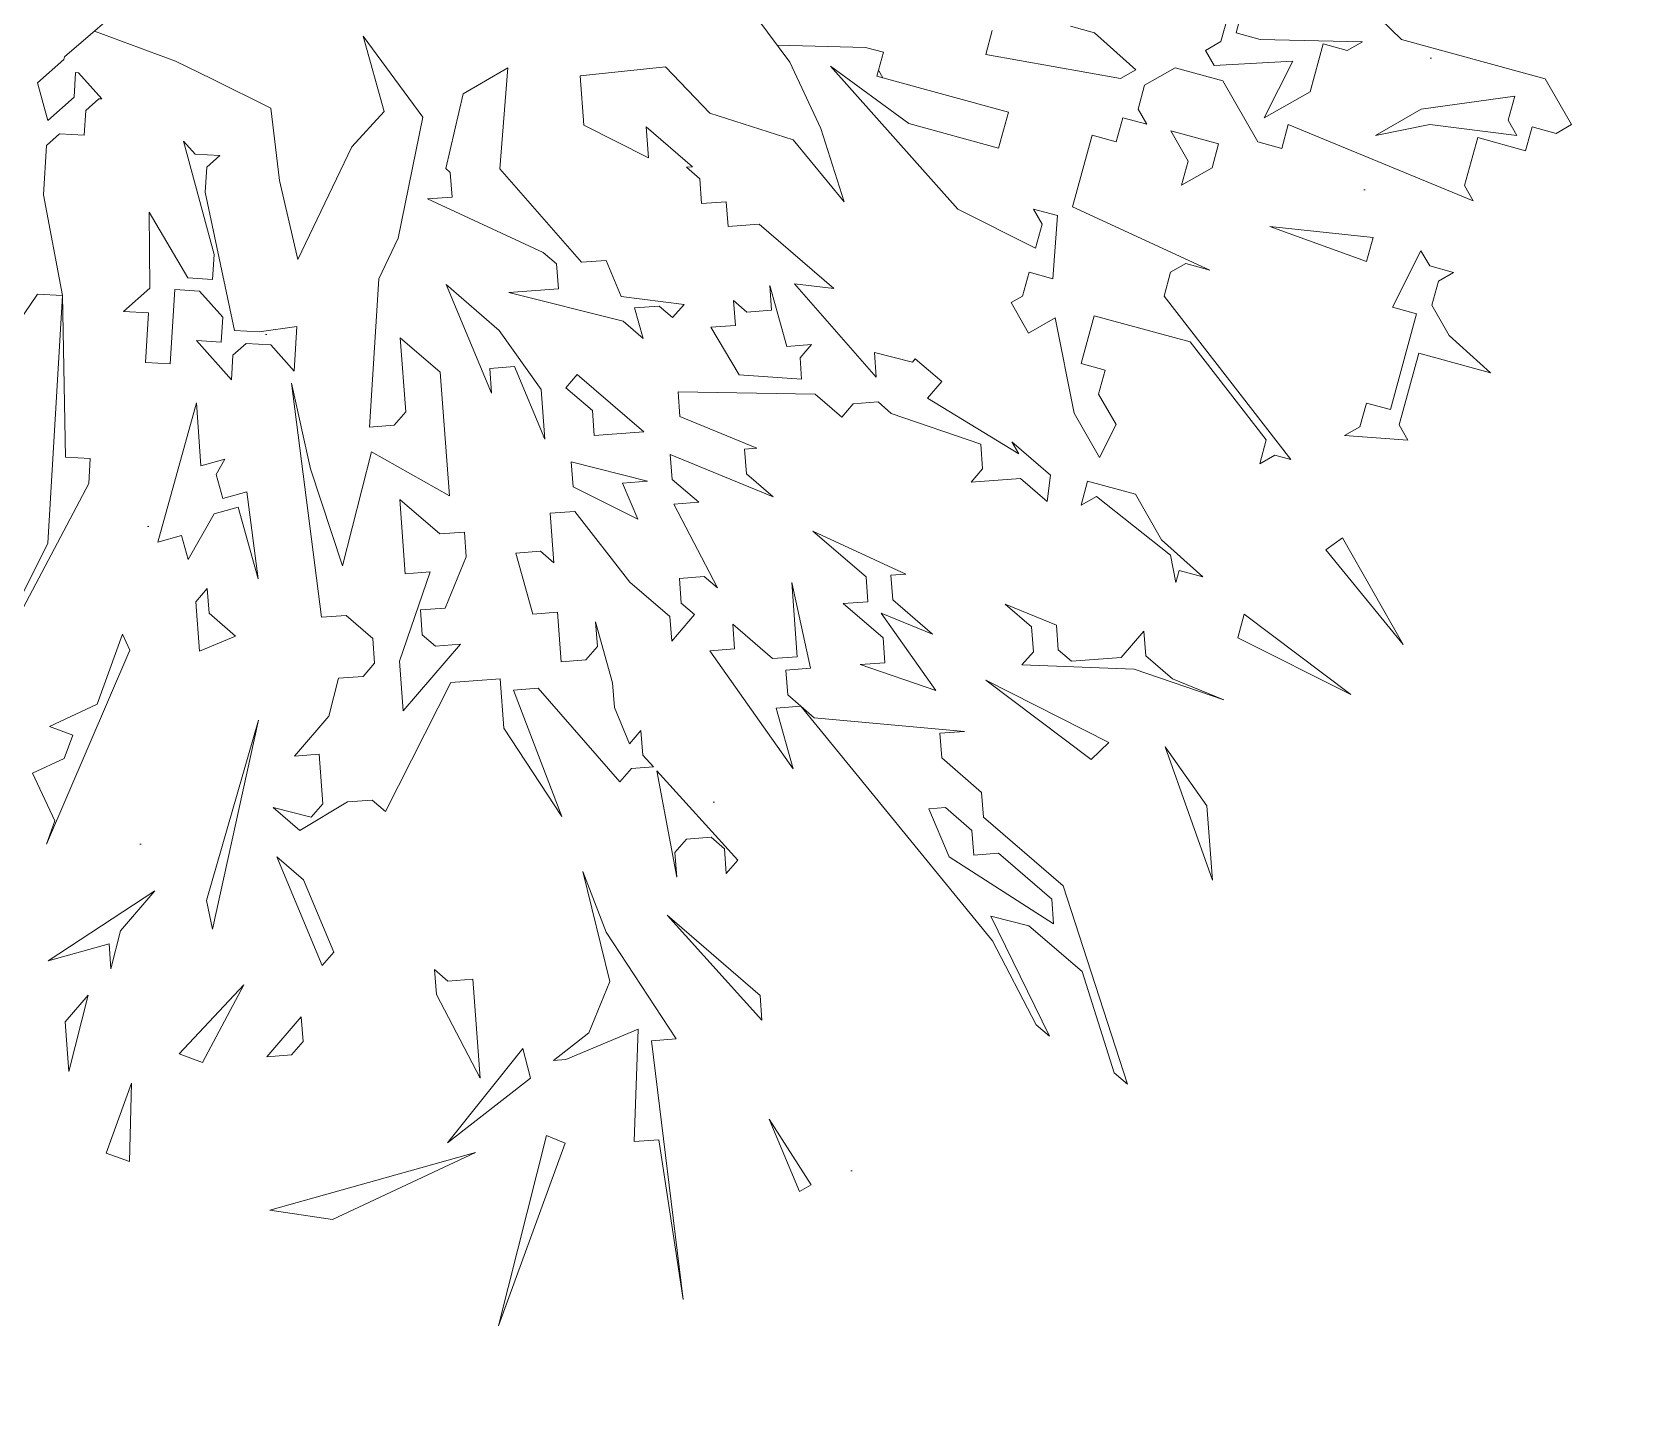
# Model space of a CAD drawing. Header units: millimetres. Extents: x -38151500 to -28914887, y -20564105 to -20349562.
# Drawn here: x -32287183 to -32286426, y -20496614 to -20495969 of the extents above; entities that cross this region are included whole.
import ezdxf

# ---------------------------------------------------------------- set-up
doc = ezdxf.new("R2010")
doc.units = ezdxf.units.MM
doc.header["$MEASUREMENT"] = 0
doc.layers.add('Новый_ГП_озеленение_газон_Ном._пера__74', color=74, linetype='Continuous', lineweight=20)
doc.layers.add('Новый_ГП_озеленение_кустарники_Ном._пера__10', color=75, linetype='Continuous', lineweight=5)

msp = doc.modelspace()

# ---------------------------------------------------------------- hatches: boundary and pattern name
at = {"layer": 'Новый_ГП_озеленение_газон_Ном._пера__74', "linetype": 'Continuous', "lineweight": 20}
h = msp.add_hatch(dxfattribs=at)
h.set_pattern_fill('AR_SAND_0003', color=74, style=0, pattern_type=2)
h.set_pattern_definition([(37.5, (5813926.6, -7295.8), (-24.0004694, 734.119856), [0, -579.12, 0, -647.7, 0, -619.125]), (7.5, (5813926.6, -7295.8), (674.284925, 1075.23765), [0, -312.42, 0, -521.97, 0, -200.025]), (327.5, (5813458, -7295.8), (1186.488555, 2.155777), [0, -190.5, 0, -685.8, 0, -895.35]), (317.5, (5813458, -7295.8), (1145.334679, 334.393985), [0, -95.25, 0, -449.58, 0, -514.35])])
h.paths.add_polyline_path([(-32293694.96, -20504663.52), (-32291903.63, -20505783.03), (-32281275.83, -20488776.26), (-32284827.17, -20486556.57), (-32286924.7, -20489954.85), (-32285213.47, -20491075.66)])

# ---------------------------------------------------------------- linework, layer by layer
at = {"layer": 'Новый_ГП_озеленение_кустарники_Ном._пера__10', "color": 75, "linetype": 'Continuous', "lineweight": 5}
for p, q in [((-32286580.82, -20495930.62), (-32286537.76, -20495972.72)), ((-32287122.13, -20495941.36), (-32287167.8, -20495980.85)), ((-32286615.74, -20495969.58), (-32286612.65, -20495958.29)), ((-32286831.96, -20495975.39), (-32286841.54, -20495962.5)), ((-32286841.54, -20495962.5), (-32286826.08, -20495983.3)), ((-32286682.43, -20495969.52), (-32286693.71, -20495966.43)), ((-32286619.83, -20495962.39), (-32286622.92, -20495973.67)), ((-32287115.49, -20495982.94), (-32287153.75, -20495968.7)), ((-32286998.99, -20496009.33), (-32287027.07, -20495971.11)), ((-32287027.07, -20495971.11), (-32287017.14, -20496006.67)), ((-32286730.65, -20495968.45), (-32286733.74, -20495979.74)), ((-32286662.95, -20495986.98), (-32286682.43, -20495969.52)), ((-32286622.92, -20495973.67), (-32286630.11, -20495977.77)), ((-32286604.45, -20495972.66), (-32286615.74, -20495969.58)), ((-32286556.23, -20495973.73), (-32286604.45, -20495972.66)), ((-32286580.87, -20495997.31), (-32286574.7, -20495974.74)), ((-32286574.7, -20495974.74), (-32286563.41, -20495977.83)), ((-32286563.41, -20495977.83), (-32286556.23, -20495973.73)), ((-32286537.76, -20495972.72), (-32286470.06, -20495991.25)), ((-32287168.12, -20495982.05), (-32287180.48, -20495993.04)), ((-32287167.8, -20495980.85), (-32287168.12, -20495982.05)), ((-32286790.42, -20495976.35), (-32286831.96, -20495975.39)), ((-32286781.96, -20495978.67), (-32286790.42, -20495976.35)), ((-32286784.28, -20495987.13), (-32286781.96, -20495978.67)), ((-32286733.74, -20495979.74), (-32286670.13, -20495991.08)), ((-32286630.11, -20495977.77), (-32286626.01, -20495984.96)), ((-32287163.31, -20495999.91), (-32287162.62, -20495988.23)), ((-32287162.62, -20495988.23), (-32287161.16, -20495988.32)), ((-32287161.16, -20495988.32), (-32287150.17, -20496000.68)), ((-32287098.46, -20495991.17), (-32287115.49, -20495982.94)), ((-32286958.85, -20495986.05), (-32286979.97, -20495998.3)), ((-32286962.7, -20496033.56), (-32286958.85, -20495986.05)), ((-32286884.69, -20495985.57), (-32286924.89, -20495989.71)), ((-32286924.89, -20495989.71), (-32286923.16, -20496013.04)), ((-32286863.67, -20496007.45), (-32286884.69, -20495985.57)), ((-32286826.08, -20495983.3), (-32286811.35, -20496014.6)), ((-32286746.88, -20496052.7), (-32286806.87, -20495985.29)), ((-32286806.87, -20495985.29), (-32286769.93, -20496012.28)), ((-32286785.05, -20495989.95), (-32286784.28, -20495987.13)), ((-32286782.23, -20495990.73), (-32286785.05, -20495989.95)), ((-32286782.23, -20495990.73), (-32286784.28, -20495987.13)), ((-32286784.28, -20495987.13), (-32286782.23, -20495990.73)), ((-32286670.13, -20495991.08), (-32286662.95, -20495986.98)), ((-32286644.48, -20495985.97), (-32286658.85, -20495994.17)), ((-32286621.91, -20495992.14), (-32286644.48, -20495985.97)), ((-32286626.01, -20495984.96), (-32286589.07, -20495982.94)), ((-32286589.07, -20495982.94), (-32286602.43, -20496009.6)), ((-32287180.48, -20495993.04), (-32287175.67, -20496010.9)), ((-32287070.55, -20496005.08), (-32287098.46, -20495991.17)), ((-32286722.99, -20496006.94), (-32286782.23, -20495990.73)), ((-32286658.85, -20495994.17), (-32286661.94, -20496005.45)), ((-32286605.52, -20496020.89), (-32286621.91, -20495992.14)), ((-32286602.43, -20496009.6), (-32286580.87, -20495997.31)), ((-32286470.06, -20495991.25), (-32286457.76, -20496012.8)), ((-32287175.67, -20496010.9), (-32287163.31, -20495999.91)), ((-32287151.63, -20496000.6), (-32287157.81, -20496006.09)), ((-32287150.17, -20496000.68), (-32287151.63, -20496000.6)), ((-32287066.57, -20496039.15), (-32287070.55, -20496005.08)), ((-32286979.97, -20495998.3), (-32286988.12, -20496033.49)), ((-32286661.94, -20496005.45), (-32286657.84, -20496012.63)), ((-32286528.55, -20496005.56), (-32286550.11, -20496017.86)), ((-32286484.43, -20495999.44), (-32286528.55, -20496005.56)), ((-32286487.52, -20496010.73), (-32286484.43, -20495999.44)), ((-32287157.81, -20496006.09), (-32287158.5, -20496017.77)), ((-32287017.14, -20496006.67), (-32287032.37, -20496023.22)), ((-32287010.65, -20496066.25), (-32286998.99, -20496009.33)), ((-32286923.16, -20496013.04), (-32286892.7, -20496028.38)), ((-32286824.4, -20496020.03), (-32286863.67, -20496007.45)), ((-32286769.93, -20496012.28), (-32286727.62, -20496023.86)), ((-32286727.62, -20496023.86), (-32286722.99, -20496006.94)), ((-32286669.12, -20496009.55), (-32286672.21, -20496020.83)), ((-32286657.84, -20496012.63), (-32286669.12, -20496009.55)), ((-32286591.15, -20496012.69), (-32286594.23, -20496023.97)), ((-32286503.96, -20496048.68), (-32286591.15, -20496012.69)), ((-32286550.11, -20496017.86), (-32286524.46, -20496012.75)), ((-32286524.46, -20496012.75), (-32286483.42, -20496017.91)), ((-32286483.42, -20496017.91), (-32286487.52, -20496010.73)), ((-32286457.76, -20496012.8), (-32286464.95, -20496016.9)), ((-32287170.18, -20496017.08), (-32287176.36, -20496022.58)), ((-32287158.5, -20496017.77), (-32287170.18, -20496017.08)), ((-32287097.35, -20496074.1), (-32287111.78, -20496020.52)), ((-32287111.78, -20496020.52), (-32287106.29, -20496026.7)), ((-32286892.7, -20496028.38), (-32286893.78, -20496013.8)), ((-32286893.78, -20496013.8), (-32286871.85, -20496032.7)), ((-32286800.37, -20496049.16), (-32286824.4, -20496020.03)), ((-32286811.35, -20496014.6), (-32286800.37, -20496049.16)), ((-32286683.49, -20496017.74), (-32286692.76, -20496051.59)), ((-32286672.21, -20496020.83), (-32286683.49, -20496017.74)), ((-32286638.36, -20496030.09), (-32286646.56, -20496015.72)), ((-32286646.56, -20496015.72), (-32286623.99, -20496021.9)), ((-32286501.89, -20496018.92), (-32286508.06, -20496041.49)), ((-32286479.32, -20496025.1), (-32286501.89, -20496018.92)), ((-32286476.23, -20496013.81), (-32286479.32, -20496025.1)), ((-32286464.95, -20496016.9), (-32286476.23, -20496013.81)), ((-32287176.36, -20496022.58), (-32287177.73, -20496045.94)), ((-32287106.29, -20496026.7), (-32287094.61, -20496027.38)), ((-32287094.61, -20496027.38), (-32287100.79, -20496032.88)), ((-32287032.37, -20496023.22), (-32287057.89, -20496076.38)), ((-32286623.99, -20496021.9), (-32286627.08, -20496033.18)), ((-32286594.23, -20496023.97), (-32286605.52, -20496020.89)), ((-32287100.79, -20496032.88), (-32287101.48, -20496044.56)), ((-32286988.12, -20496033.49), (-32286986.03, -20496035.29)), ((-32286986.03, -20496035.29), (-32286985.17, -20496046.96)), ((-32286924.24, -20496077.64), (-32286962.7, -20496033.56)), ((-32286871.85, -20496032.7), (-32286874.77, -20496032.92)), ((-32286874.77, -20496032.92), (-32286868.5, -20496038.32)), ((-32286641.45, -20496041.38), (-32286638.36, -20496030.09)), ((-32286627.08, -20496033.18), (-32286641.45, -20496041.38)), ((-32287057.89, -20496076.38), (-32287066.57, -20496039.15)), ((-32286868.5, -20496038.32), (-32286867.64, -20496049.99)), ((-32286508.06, -20496041.49), (-32286503.96, -20496048.68)), ((-32287177.73, -20496045.94), (-32287168.8, -20496093.34)), ((-32287101.48, -20496044.56), (-32287087.73, -20496109.82)), ((-32286985.17, -20496046.96), (-32286996.83, -20496047.82)), ((-32286996.83, -20496047.82), (-32286942.18, -20496073.1)), ((-32286867.64, -20496049.99), (-32286855.97, -20496049.12)), ((-32286855.97, -20496049.12), (-32286855.11, -20496060.79)), ((-32287127.86, -20496054.08), (-32287109.72, -20496085.09)), ((-32287127.58, -20496089.9), (-32287127.86, -20496054.08)), ((-32286710.22, -20496071.07), (-32286746.88, -20496052.7)), ((-32286699.94, -20496055.69), (-32286711.23, -20496052.6)), ((-32286711.23, -20496052.6), (-32286707.13, -20496059.79)), ((-32286702.02, -20496085.45), (-32286699.94, -20496055.69)), ((-32286692.76, -20496051.59), (-32286628.14, -20496081.4)), ((-32286855.11, -20496060.79), (-32286840.52, -20496059.71)), ((-32286840.52, -20496059.71), (-32286805.28, -20496090.1)), ((-32286707.13, -20496059.79), (-32286710.22, -20496071.07)), ((-32286554.26, -20496077.36), (-32286599.79, -20496060.85)), ((-32286599.79, -20496060.85), (-32286551.18, -20496066.08)), ((-32286551.18, -20496066.08), (-32286554.26, -20496077.36)), ((-32287019.71, -20496085.48), (-32287010.65, -20496066.25)), ((-32286942.18, -20496073.1), (-32286935.91, -20496078.5)), ((-32286541.97, -20496098.92), (-32286528.61, -20496072.25)), ((-32286528.61, -20496072.25), (-32286524.51, -20496079.44)), ((-32287098.04, -20496085.78), (-32287097.35, -20496074.1)), ((-32286935.91, -20496078.5), (-32286935.05, -20496090.17)), ((-32286912.58, -20496076.78), (-32286924.24, -20496077.64)), ((-32286905.45, -20496093.84), (-32286912.58, -20496076.78)), ((-32286639.43, -20496078.32), (-32286646.61, -20496082.41)), ((-32286628.14, -20496081.4), (-32286639.43, -20496078.32)), ((-32286524.51, -20496079.44), (-32286513.23, -20496082.53)), ((-32287109.72, -20496085.09), (-32287098.04, -20496085.78)), ((-32287024.06, -20496155.41), (-32287019.71, -20496085.48)), ((-32286962.92, -20496109.83), (-32286987.98, -20496088.22)), ((-32286987.98, -20496088.22), (-32286966.59, -20496139.43)), ((-32286827.46, -20496117.4), (-32286835.45, -20496088.66)), ((-32286835.45, -20496088.66), (-32286834.59, -20496100.33)), ((-32286805.28, -20496090.1), (-32286823.78, -20496087.8)), ((-32286823.78, -20496087.8), (-32286785.33, -20496131.88)), ((-32286716.39, -20496093.64), (-32286713.3, -20496082.36)), ((-32286713.3, -20496082.36), (-32286702.02, -20496085.45)), ((-32286646.61, -20496082.41), (-32286649.7, -20496093.7)), ((-32286520.41, -20496086.63), (-32286523.5, -20496097.91)), ((-32286513.23, -20496082.53), (-32286520.41, -20496086.63)), ((-32287180.47, -20496092.65), (-32287199.71, -20496120.82)), ((-32287168.8, -20496093.34), (-32287180.47, -20496092.65)), ((-32287175.66, -20496210.12), (-32287168.8, -20496093.34)), ((-32287168.8, -20496093.34), (-32287167.42, -20496169.59)), ((-32287139.94, -20496100.89), (-32287127.58, -20496089.9)), ((-32287115.9, -20496090.59), (-32287117.96, -20496125.62)), ((-32287104.22, -20496091.27), (-32287115.9, -20496090.59)), ((-32287093.23, -20496103.64), (-32287104.22, -20496091.27)), ((-32286935.05, -20496090.17), (-32286958.38, -20496091.9)), ((-32286958.38, -20496091.9), (-32286904.59, -20496105.51)), ((-32286875.85, -20496097.52), (-32286905.45, -20496093.84)), ((-32286846.25, -20496101.19), (-32286852.52, -20496095.79)), ((-32286852.52, -20496095.79), (-32286851.65, -20496107.46)), ((-32286721.78, -20496096.72), (-32286716.39, -20496093.64)), ((-32286649.7, -20496093.7), (-32286589.91, -20496170.7)), ((-32287128.26, -20496101.58), (-32287139.94, -20496100.89)), ((-32287129.64, -20496124.93), (-32287128.26, -20496101.58)), ((-32287093.92, -20496115.31), (-32287093.23, -20496103.64)), ((-32286899.18, -20496099.24), (-32286887.52, -20496098.38)), ((-32286895.19, -20496113.61), (-32286899.18, -20496099.24)), ((-32286887.52, -20496098.38), (-32286881.25, -20496103.78)), ((-32286881.25, -20496103.78), (-32286875.85, -20496097.52)), ((-32286834.59, -20496100.33), (-32286846.25, -20496101.19)), ((-32286713.58, -20496111.09), (-32286721.78, -20496096.72)), ((-32286701.01, -20496103.92), (-32286713.58, -20496111.09)), ((-32286692.07, -20496148.81), (-32286701.01, -20496103.92)), ((-32286682.54, -20496102.9), (-32286688.72, -20496125.47)), ((-32286637.41, -20496115.26), (-32286682.54, -20496102.9)), ((-32286543.04, -20496147.14), (-32286530.69, -20496102.01)), ((-32286530.69, -20496102.01), (-32286541.97, -20496098.92)), ((-32286523.5, -20496097.91), (-32286515.3, -20496112.28)), ((-32287087.73, -20496109.82), (-32287076.05, -20496110.5)), ((-32287076.05, -20496110.5), (-32287058.33, -20496108.03)), ((-32287058.33, -20496108.03), (-32287059.57, -20496129.05)), ((-32286943.26, -20496137.7), (-32286962.92, -20496109.83)), ((-32286904.59, -20496105.51), (-32286895.19, -20496113.61)), ((-32286851.65, -20496107.46), (-32286863.32, -20496108.32)), ((-32286863.32, -20496108.32), (-32286849.93, -20496130.79)), ((-32287089.11, -20496133.18), (-32287105.59, -20496114.63)), ((-32287105.59, -20496114.63), (-32287093.92, -20496115.31)), ((-32287082.24, -20496116), (-32287088.42, -20496121.5)), ((-32287070.56, -20496116.69), (-32287082.24, -20496116)), ((-32287059.57, -20496129.05), (-32287070.56, -20496116.69)), ((-32286990.79, -20496129.49), (-32287009.59, -20496113.28)), ((-32287009.59, -20496113.28), (-32287007, -20496148.28)), ((-32286815.79, -20496116.53), (-32286827.46, -20496117.4)), ((-32286821.19, -20496122.8), (-32286815.79, -20496116.53)), ((-32286601.53, -20496161.46), (-32286637.41, -20496115.26)), ((-32286515.3, -20496112.28), (-32286495.83, -20496129.74)), ((-32287117.96, -20496125.62), (-32287129.64, -20496124.93)), ((-32287088.42, -20496121.5), (-32287089.11, -20496133.18)), ((-32286820.45, -20496132.8), (-32286821.19, -20496122.8)), ((-32286785.33, -20496131.88), (-32286786.19, -20496120.21)), ((-32286786.19, -20496120.21), (-32286768.26, -20496124.75)), ((-32286768.26, -20496124.75), (-32286766.91, -20496123.18)), ((-32286766.91, -20496123.18), (-32286754.38, -20496133.98)), ((-32286688.72, -20496125.47), (-32286677.43, -20496128.56)), ((-32286529.68, -20496120.48), (-32286538.94, -20496154.33)), ((-32286495.83, -20496129.74), (-32286529.68, -20496120.48)), ((-32286986.47, -20496187.82), (-32286990.79, -20496129.49)), ((-32286967.46, -20496127.76), (-32286955.79, -20496126.9)), ((-32286966.59, -20496139.43), (-32286967.46, -20496127.76)), ((-32286955.79, -20496126.9), (-32286941.53, -20496161.03)), ((-32286926.19, -20496130.57), (-32286931.59, -20496136.84)), ((-32286894.87, -20496157.58), (-32286926.19, -20496130.57)), ((-32286849.93, -20496130.79), (-32286820.45, -20496132.8)), ((-32286754.38, -20496133.98), (-32286761.13, -20496141.82)), ((-32286677.43, -20496128.56), (-32286680.52, -20496139.84)), ((-32287046.76, -20496245.07), (-32287060.79, -20496134.67)), ((-32287060.79, -20496134.67), (-32287051.94, -20496175.07)), ((-32286941.53, -20496161.03), (-32286943.26, -20496137.7)), ((-32286931.59, -20496136.84), (-32286919.06, -20496147.64)), ((-32286814.06, -20496139.87), (-32286878.66, -20496138.78)), ((-32286878.66, -20496138.78), (-32286877.8, -20496150.45)), ((-32286801.53, -20496150.67), (-32286814.06, -20496139.87)), ((-32286761.13, -20496141.82), (-32286718.14, -20496167.96)), ((-32286680.52, -20496139.84), (-32286672.32, -20496154.21)), ((-32287105.68, -20496143.95), (-32287123.9, -20496209.69)), ((-32287103.52, -20496173.7), (-32287105.68, -20496143.95)), ((-32287007, -20496148.28), (-32287012.4, -20496154.55)), ((-32286919.06, -20496147.64), (-32286918.2, -20496159.31)), ((-32286796.13, -20496144.41), (-32286801.53, -20496150.67)), ((-32286784.47, -20496143.54), (-32286796.13, -20496144.41)), ((-32286778.2, -20496148.94), (-32286784.47, -20496143.54)), ((-32286736.07, -20496163.42), (-32286778.2, -20496148.94)), ((-32286680.12, -20496169.77), (-32286692.07, -20496148.81)), ((-32286557.41, -20496155.34), (-32286554.32, -20496144.05)), ((-32286554.32, -20496144.05), (-32286543.04, -20496147.14)), ((-32287012.4, -20496154.55), (-32287024.06, -20496155.41)), ((-32286877.8, -20496150.45), (-32286841.5, -20496165.36)), ((-32286672.32, -20496154.21), (-32286680.12, -20496169.77)), ((-32286564.59, -20496159.44), (-32286557.41, -20496155.34)), ((-32286538.94, -20496154.33), (-32286534.84, -20496161.51)), ((-32286918.2, -20496159.31), (-32286894.87, -20496157.58)), ((-32286735.21, -20496175.09), (-32286736.07, -20496163.42)), ((-32286718.14, -20496167.96), (-32286721.49, -20496162.34)), ((-32286721.49, -20496162.34), (-32286703.22, -20496178.1)), ((-32286604.62, -20496172.74), (-32286601.53, -20496161.46)), ((-32286534.84, -20496161.51), (-32286564.59, -20496159.44)), ((-32287167.42, -20496169.59), (-32287155.74, -20496170.28)), ((-32287155.74, -20496170.28), (-32287156.42, -20496181.95)), ((-32287092.24, -20496170.57), (-32287103.52, -20496173.7)), ((-32287096.32, -20496177.77), (-32287092.24, -20496170.57)), ((-32287036.82, -20496220.87), (-32287023.2, -20496167.08)), ((-32287023.2, -20496167.08), (-32286986.47, -20496187.82)), ((-32286893.14, -20496180.91), (-32286929, -20496171.84)), ((-32286929, -20496171.84), (-32286928.14, -20496183.5)), ((-32286833.94, -20496188.26), (-32286882.34, -20496168.38)), ((-32286882.34, -20496168.38), (-32286881.47, -20496180.05)), ((-32286841.5, -20496165.36), (-32286847.34, -20496165.79)), ((-32286847.34, -20496165.79), (-32286846.47, -20496177.46)), ((-32286597.44, -20496168.64), (-32286604.62, -20496172.74)), ((-32286589.91, -20496170.7), (-32286597.44, -20496168.64)), ((-32287093.19, -20496189.05), (-32287096.32, -20496177.77)), ((-32287051.94, -20496175.07), (-32287036.82, -20496220.87)), ((-32286846.47, -20496177.46), (-32286833.94, -20496188.26)), ((-32286740.61, -20496181.35), (-32286735.21, -20496175.09)), ((-32286717.28, -20496179.63), (-32286740.61, -20496181.35)), ((-32286704.75, -20496190.43), (-32286717.28, -20496179.63)), ((-32286703.22, -20496178.1), (-32286704.75, -20496190.43)), ((-32287156.42, -20496181.95), (-32287222.36, -20496306.99)), ((-32287081.92, -20496185.92), (-32287093.19, -20496189.05)), ((-32287076.63, -20496226.95), (-32287081.92, -20496185.92)), ((-32286928.14, -20496183.5), (-32286897.68, -20496198.84)), ((-32286904.81, -20496181.78), (-32286893.14, -20496180.91)), ((-32286897.68, -20496198.84), (-32286904.81, -20496181.78)), ((-32286881.47, -20496180.05), (-32286868.94, -20496190.85)), ((-32286688.77, -20496192.16), (-32286685.68, -20496180.88)), ((-32286685.68, -20496180.88), (-32286663.12, -20496187.06)), ((-32286663.12, -20496187.06), (-32286650.82, -20496208.61)), ((-32287097.27, -20496196.24), (-32287086, -20496193.12)), ((-32287086, -20496193.12), (-32287076.63, -20496226.95)), ((-32287009.81, -20496189.55), (-32287007.22, -20496224.55)), ((-32286991.01, -20496205.75), (-32287009.81, -20496189.55)), ((-32286868.94, -20496190.85), (-32286880.61, -20496191.71)), ((-32286880.61, -20496191.71), (-32286860.09, -20496231.25)), ((-32286681.59, -20496188.07), (-32286688.77, -20496192.16)), ((-32286646.72, -20496215.8), (-32286681.59, -20496188.07)), ((-32287109.5, -20496217.84), (-32287097.27, -20496196.24)), ((-32286927.28, -20496195.17), (-32286938.94, -20496196.03)), ((-32286938.94, -20496196.03), (-32286937.22, -20496219.37)), ((-32286901.35, -20496228.44), (-32286927.28, -20496195.17)), ((-32287123.9, -20496209.69), (-32287112.62, -20496206.57)), ((-32287112.62, -20496206.57), (-32287109.5, -20496217.84)), ((-32286979.35, -20496204.89), (-32286991.01, -20496205.75)), ((-32286978.48, -20496216.55), (-32286979.35, -20496204.89)), ((-32286790.09, -20496226.07), (-32286815.15, -20496204.47)), ((-32286815.15, -20496204.47), (-32286771.42, -20496224.69)), ((-32286650.82, -20496208.61), (-32286631.34, -20496226.07)), ((-32286573.46, -20496213.31), (-32286565.66, -20496207.66)), ((-32286565.66, -20496207.66), (-32286536.97, -20496257.96)), ((-32287215.5, -20496289.81), (-32287175.66, -20496210.12)), ((-32286988.42, -20496240.75), (-32286978.48, -20496216.55)), ((-32286943.48, -20496213.96), (-32286955.15, -20496214.83)), ((-32286955.15, -20496214.83), (-32286947.16, -20496243.56)), ((-32286937.22, -20496219.37), (-32286943.48, -20496213.96)), ((-32286644.17, -20496228.63), (-32286646.72, -20496215.8)), ((-32286536.97, -20496257.96), (-32286573.46, -20496213.31)), ((-32286995.55, -20496223.68), (-32287010.03, -20496265.81)), ((-32287007.22, -20496224.55), (-32286995.55, -20496223.68)), ((-32286771.42, -20496224.69), (-32286778.42, -20496225.21)), ((-32286642.63, -20496222.98), (-32286644.17, -20496228.63)), ((-32286631.34, -20496226.07), (-32286642.63, -20496222.98)), ((-32287105.95, -20496237.72), (-32287100.55, -20496231.45)), ((-32287100.55, -20496231.45), (-32287099.69, -20496243.12)), ((-32286882.56, -20496244.65), (-32286901.35, -20496228.44)), ((-32286866.35, -20496225.85), (-32286878.02, -20496226.71)), ((-32286878.02, -20496226.71), (-32286877.16, -20496238.38)), ((-32286860.09, -20496231.25), (-32286866.35, -20496225.85)), ((-32286822.5, -20496263.66), (-32286825.09, -20496228.66)), ((-32286825.09, -20496228.66), (-32286816.23, -20496269.06)), ((-32286789.23, -20496237.74), (-32286790.09, -20496226.07)), ((-32286778.42, -20496225.21), (-32286777.56, -20496236.88)), ((-32287104.23, -20496261.05), (-32287105.95, -20496237.72)), ((-32286877.16, -20496238.38), (-32286870.89, -20496243.78)), ((-32286800.89, -20496238.6), (-32286789.23, -20496237.74)), ((-32286782.1, -20496254.81), (-32286800.89, -20496238.6)), ((-32286777.56, -20496236.88), (-32286758.76, -20496253.08)), ((-32286712.1, -20496249.63), (-32286724.63, -20496238.82)), ((-32286724.63, -20496238.82), (-32286700.43, -20496248.76)), ((-32287099.69, -20496243.12), (-32287087.16, -20496253.92)), ((-32287035.09, -20496244.2), (-32287046.76, -20496245.07)), ((-32287022.56, -20496255.01), (-32287035.09, -20496244.2)), ((-32287000.09, -20496241.61), (-32286988.42, -20496240.75)), ((-32286999.23, -20496253.28), (-32287000.09, -20496241.61)), ((-32286947.16, -20496243.56), (-32286935.49, -20496242.7)), ((-32286935.49, -20496242.7), (-32286933.76, -20496266.03)), ((-32286916.7, -20496258.9), (-32286917.56, -20496247.24)), ((-32286917.56, -20496247.24), (-32286909.57, -20496275.97)), ((-32286881.7, -20496256.31), (-32286882.56, -20496244.65)), ((-32286870.89, -20496243.78), (-32286881.7, -20496256.31)), ((-32286758.76, -20496253.08), (-32286782.96, -20496243.14)), ((-32286782.96, -20496243.14), (-32286757.25, -20496279.59)), ((-32286614.95, -20496254.81), (-32286611.86, -20496243.53)), ((-32286611.86, -20496243.53), (-32286561.62, -20496281.54)), ((-32287152.47, -20496286.08), (-32287140.51, -20496253.08)), ((-32287140.51, -20496253.08), (-32287137.01, -20496260.57)), ((-32287087.16, -20496253.92), (-32287104.23, -20496261.05)), ((-32287021.7, -20496266.67), (-32287022.56, -20496255.01)), ((-32286992.96, -20496258.68), (-32286999.23, -20496253.28)), ((-32286852.1, -20496259.99), (-32286852.96, -20496248.32)), ((-32286852.96, -20496248.32), (-32286834.17, -20496264.53)), ((-32286781.23, -20496266.47), (-32286782.1, -20496254.81)), ((-32286711.23, -20496261.29), (-32286712.1, -20496249.63)), ((-32286700.43, -20496248.76), (-32286699.57, -20496260.43)), ((-32286669.97, -20496264.11), (-32286659.17, -20496251.58)), ((-32286659.17, -20496251.58), (-32286658.3, -20496263.24)), ((-32286561.62, -20496281.54), (-32286614.95, -20496254.81)), ((-32287137.01, -20496260.57), (-32287176.37, -20496352.08)), ((-32287008.3, -20496289.14), (-32286981.29, -20496257.82)), ((-32286981.29, -20496257.82), (-32286992.96, -20496258.68)), ((-32286922.1, -20496265.17), (-32286916.7, -20496258.9)), ((-32286863.76, -20496260.85), (-32286852.1, -20496259.99)), ((-32286824.45, -20496316.59), (-32286863.76, -20496260.85)), ((-32286716.64, -20496267.56), (-32286711.23, -20496261.29)), ((-32286699.57, -20496260.43), (-32286693.3, -20496265.83)), ((-32287027.1, -20496272.94), (-32287021.7, -20496266.67)), ((-32287010.03, -20496265.81), (-32287008.3, -20496289.14)), ((-32286933.76, -20496266.03), (-32286922.1, -20496265.17)), ((-32286834.17, -20496264.53), (-32286822.5, -20496263.66)), ((-32286816.23, -20496269.06), (-32286827.9, -20496269.93)), ((-32286827.9, -20496269.93), (-32286827.04, -20496281.59)), ((-32286792.9, -20496267.34), (-32286781.23, -20496266.47)), ((-32286757.25, -20496279.59), (-32286792.9, -20496267.34)), ((-32286663.7, -20496269.51), (-32286716.64, -20496267.56)), ((-32286693.3, -20496265.83), (-32286669.97, -20496264.11)), ((-32286621.58, -20496283.99), (-32286663.7, -20496269.51)), ((-32286658.3, -20496263.24), (-32286645.77, -20496274.05)), ((-32287043.3, -20496291.73), (-32287038.76, -20496273.8)), ((-32287038.76, -20496273.8), (-32287027.1, -20496272.94)), ((-32286985.83, -20496275.75), (-32287016.52, -20496336.67)), ((-32286962.5, -20496274.02), (-32286985.83, -20496275.75)), ((-32286960.77, -20496297.36), (-32286962.5, -20496274.02)), ((-32286909.57, -20496275.97), (-32286908.7, -20496287.64)), ((-32286684.02, -20496312.07), (-32286733.7, -20496274.69)), ((-32286733.7, -20496274.69), (-32286675.68, -20496304.09)), ((-32286645.77, -20496274.05), (-32286621.58, -20496283.99)), ((-32286944.57, -20496278.56), (-32286956.23, -20496279.43)), ((-32286956.23, -20496279.43), (-32286933.47, -20496338.94)), ((-32286906.11, -20496322.64), (-32286944.57, -20496278.56)), ((-32286827.04, -20496281.59), (-32286820.77, -20496287)), ((-32287174.94, -20496296.6), (-32287152.47, -20496286.08)), ((-32287059.51, -20496310.53), (-32287043.3, -20496291.73)), ((-32286908.7, -20496287.64), (-32286901.58, -20496304.71)), ((-32286820.77, -20496287), (-32286832.44, -20496287.86)), ((-32286832.44, -20496287.86), (-32286824.45, -20496316.59)), ((-32286820.77, -20496287), (-32286814.51, -20496292.4)), ((-32286730.47, -20496397.62), (-32286820.77, -20496287)), ((-32286814.51, -20496292.4), (-32286743.64, -20496298.88)), ((-32287163.94, -20496300.59), (-32287174.94, -20496296.6)), ((-32287167.92, -20496311.59), (-32287163.94, -20496300.59)), ((-32287100.87, -20496378.66), (-32287076.35, -20496293.52)), ((-32287076.35, -20496293.52), (-32287098.03, -20496392.14)), ((-32286933.47, -20496338.94), (-32286960.77, -20496297.36)), ((-32286901.58, -20496304.71), (-32286896.17, -20496298.44)), ((-32286896.17, -20496298.44), (-32286895.31, -20496310.11)), ((-32286743.64, -20496298.88), (-32286755.31, -20496299.75)), ((-32286755.31, -20496299.75), (-32286754.45, -20496311.41)), ((-32286675.68, -20496304.09), (-32286684.02, -20496312.07)), ((-32286626.93, -20496368.95), (-32286649.18, -20496306.08)), ((-32286649.18, -20496306.08), (-32286629.52, -20496333.95)), ((-32287182.91, -20496318.6), (-32287167.92, -20496311.59)), ((-32287047.84, -20496309.67), (-32287059.51, -20496310.53)), ((-32287046.11, -20496333), (-32287047.84, -20496309.67)), ((-32286890.34, -20496315.61), (-32286900.71, -20496316.37)), ((-32286895.31, -20496310.11), (-32286890.34, -20496315.61)), ((-32286754.45, -20496311.41), (-32286735.65, -20496327.62)), ((-32287172.38, -20496341.08), (-32287182.91, -20496318.6)), ((-32286900.71, -20496316.37), (-32286906.11, -20496322.64)), ((-32286879.33, -20496367.58), (-32286888.69, -20496317.44)), ((-32286888.69, -20496317.44), (-32286850.59, -20496359.59)), ((-32286735.65, -20496327.62), (-32286734.79, -20496339.29)), ((-32287056.92, -20496345.53), (-32287069.45, -20496334.73)), ((-32287069.45, -20496334.73), (-32287051.52, -20496339.26)), ((-32287034.45, -20496332.14), (-32287056.92, -20496345.53)), ((-32287051.52, -20496339.26), (-32287046.11, -20496333)), ((-32287022.78, -20496331.27), (-32287034.45, -20496332.14)), ((-32287016.52, -20496336.67), (-32287022.78, -20496331.27)), ((-32286752.72, -20496334.75), (-32286760.5, -20496335.32)), ((-32286760.5, -20496335.32), (-32286750.99, -20496358.08)), ((-32286740.19, -20496345.55), (-32286752.72, -20496334.75)), ((-32286629.52, -20496333.95), (-32286626.93, -20496368.95)), ((-32287176.37, -20496352.08), (-32287172.38, -20496341.08)), ((-32286739.33, -20496357.22), (-32286740.19, -20496345.55)), ((-32286734.79, -20496339.29), (-32286697.2, -20496371.7)), ((-32286874.79, -20496349.65), (-32286880.19, -20496355.91)), ((-32286863.12, -20496348.78), (-32286874.79, -20496349.65)), ((-32286856.86, -20496354.18), (-32286863.12, -20496348.78)), ((-32287046.33, -20496409.26), (-32287067.72, -20496358.06)), ((-32287067.72, -20496358.06), (-32287055.19, -20496368.86)), ((-32286880.19, -20496355.91), (-32286879.33, -20496367.58)), ((-32286855.99, -20496365.85), (-32286856.86, -20496354.18)), ((-32286850.59, -20496359.59), (-32286855.99, -20496365.85)), ((-32286750.99, -20496358.08), (-32286701.74, -20496389.63)), ((-32286727.66, -20496356.35), (-32286739.33, -20496357.22)), ((-32286702.6, -20496377.96), (-32286727.66, -20496356.35)), ((-32287055.19, -20496368.86), (-32287040.93, -20496403)), ((-32286910.87, -20496416.84), (-32286923.51, -20496364.98)), ((-32286923.51, -20496364.98), (-32286912.6, -20496393.5)), ((-32287175.53, -20496407.09), (-32287125.19, -20496374.04)), ((-32287125.19, -20496374.04), (-32287141.39, -20496392.84)), ((-32286697.2, -20496371.7), (-32286666.91, -20496465.2)), ((-32287098.03, -20496392.14), (-32287100.87, -20496378.66)), ((-32286701.74, -20496389.63), (-32286702.6, -20496377.96)), ((-32286839.15, -20496434.99), (-32286883.86, -20496385.51)), ((-32286883.86, -20496385.51), (-32286840.01, -20496423.32)), ((-32286713.4, -20496390.49), (-32286731.33, -20496385.95)), ((-32286731.33, -20496385.95), (-32286703.68, -20496442.56)), ((-32286688.34, -20496412.1), (-32286713.4, -20496390.49)), ((-32287146.8, -20496399.1), (-32287175.53, -20496407.09)), ((-32287145.93, -20496410.77), (-32287146.8, -20496399.1)), ((-32287141.39, -20496392.84), (-32287145.93, -20496410.77)), ((-32286912.6, -20496393.5), (-32286879.55, -20496443.84)), ((-32286709.95, -20496437.16), (-32286730.47, -20496397.62)), ((-32287040.93, -20496403), (-32287046.33, -20496409.26)), ((-32286992.54, -20496422.88), (-32286993.4, -20496411.21)), ((-32286993.4, -20496411.21), (-32286987.14, -20496416.61)), ((-32286673.17, -20496459.79), (-32286688.34, -20496412.1)), ((-32287113.76, -20496450.94), (-32287083.32, -20496418.42)), ((-32287083.32, -20496418.42), (-32287102.76, -20496454.93)), ((-32286987.14, -20496416.61), (-32286975.47, -20496415.75)), ((-32286975.47, -20496415.75), (-32286972.02, -20496462.42)), ((-32286920.81, -20496441.03), (-32286910.87, -20496416.84)), ((-32287167.54, -20496435.83), (-32287156.74, -20496423.3)), ((-32287156.74, -20496423.3), (-32287165.81, -20496459.16)), ((-32286972.02, -20496462.42), (-32286992.54, -20496422.88)), ((-32286840.01, -20496423.32), (-32286839.15, -20496434.99)), ((-32287165.81, -20496459.16), (-32287167.54, -20496435.83)), ((-32287072.48, -20496452.26), (-32287056.27, -20496433.46)), ((-32287056.27, -20496433.46), (-32287055.41, -20496445.13)), ((-32286703.68, -20496442.56), (-32286709.95, -20496437.16)), ((-32286937.45, -20496453.99), (-32286920.81, -20496441.03)), ((-32286897.48, -20496439.31), (-32286931.62, -20496453.56)), ((-32286899.43, -20496492.24), (-32286897.48, -20496439.31)), ((-32286879.55, -20496443.84), (-32286891.21, -20496444.71)), ((-32286891.21, -20496444.71), (-32286876.32, -20496566.78)), ((-32287102.76, -20496454.93), (-32287113.76, -20496450.94)), ((-32287060.81, -20496451.39), (-32287072.48, -20496452.26)), ((-32287055.41, -20496445.13), (-32287060.81, -20496451.39)), ((-32286987.36, -20496492.88), (-32286951.86, -20496448.31)), ((-32286951.86, -20496448.31), (-32286948.16, -20496462.34)), ((-32286931.62, -20496453.56), (-32286937.45, -20496453.99)), ((-32286666.91, -20496465.2), (-32286673.17, -20496459.79)), ((-32287148.15, -20496497.71), (-32287136.19, -20496464.71)), ((-32287136.19, -20496464.71), (-32287137.15, -20496501.69)), ((-32286948.16, -20496462.34), (-32286987.36, -20496492.88)), ((-32286821.44, -20496515.79), (-32286835.69, -20496481.65)), ((-32286835.69, -20496481.65), (-32286815.99, -20496512.64)), ((-32286963.38, -20496579.08), (-32286940.69, -20496489.43)), ((-32286940.69, -20496489.43), (-32286931.85, -20496493)), ((-32287137.15, -20496501.69), (-32287148.15, -20496497.71)), ((-32287071.03, -20496524.54), (-32286974.11, -20496497.43)), ((-32286974.11, -20496497.43), (-32287041.54, -20496529)), ((-32286931.85, -20496493), (-32286963.38, -20496579.08)), ((-32286887.76, -20496491.37), (-32286899.43, -20496492.24)), ((-32286876.32, -20496566.78), (-32286887.76, -20496491.37)), ((-32286815.99, -20496512.64), (-32286821.44, -20496515.79)), ((-32287041.54, -20496529), (-32287071.03, -20496524.54))]:
    msp.add_line(p, q, dxfattribs=at)

doc.saveas('drawing.dxf')
